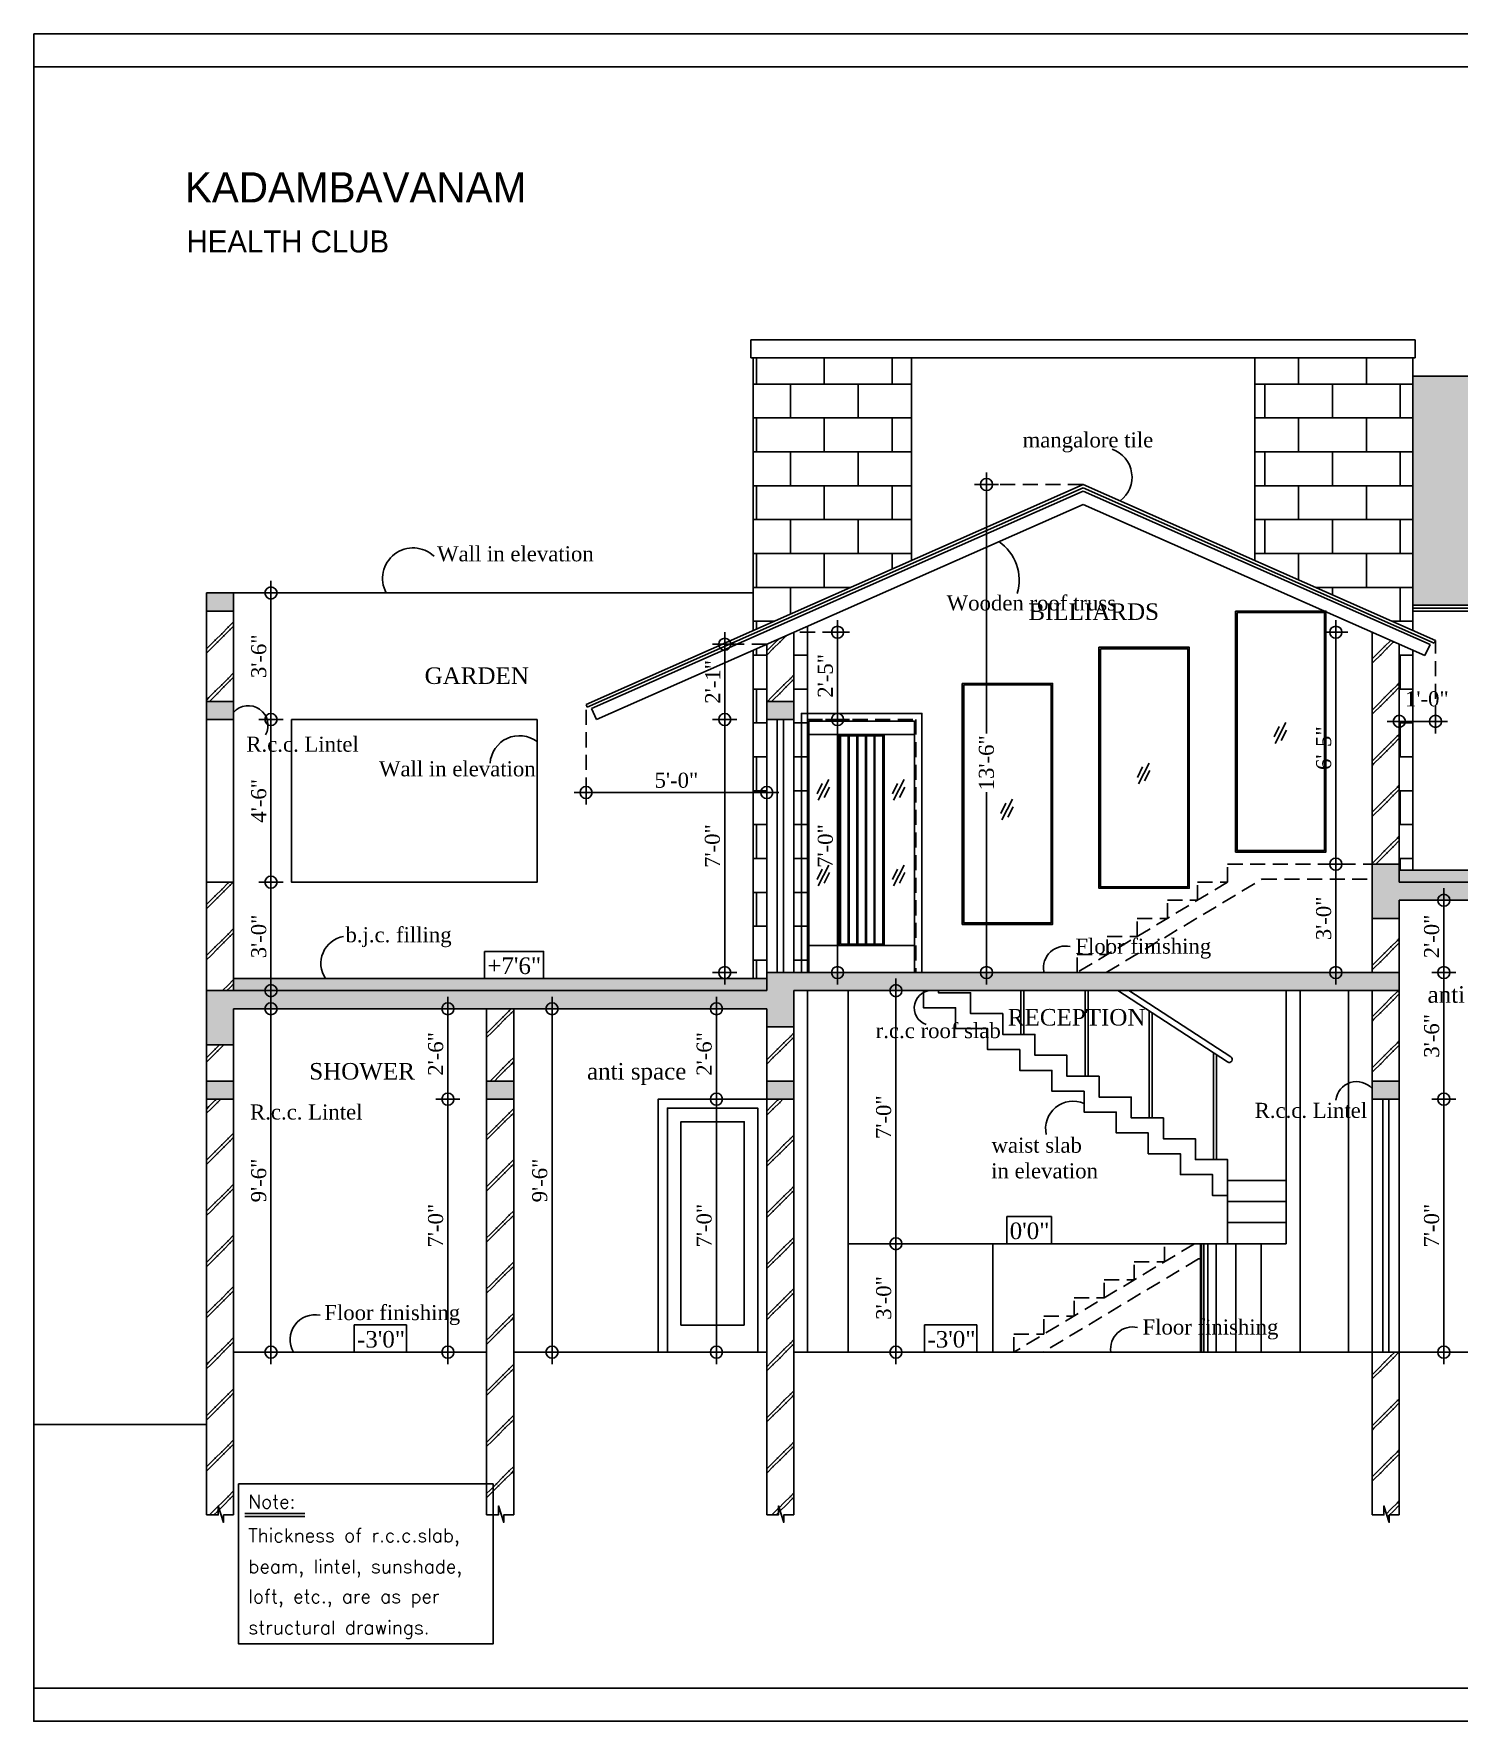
# Model space of a CAD drawing. Extents: x 7848 to 13228, y -2245 to 213.
# Drawn here: x 12309 to 12782, y -432 to 128 of the extents above; entities that cross this region are included whole.
import ezdxf
from ezdxf.enums import TextEntityAlignment as Align

# ---------------------------------------------------------------- set-up
doc = ezdxf.new("R2010")
doc.units = 0
doc.header["$LTSCALE"] = 20
doc.header["$MEASUREMENT"] = 0
doc.header["$PDMODE"] = 34
doc.header["$PDSIZE"] = 5
doc.linetypes.add('HIDDEN', pattern=[0.375, 0.25, -0.125])
doc.layers.get('0').update_dxf_attribs({"linetype": 'CONTINUOUS'})
doc.layers.get('Defpoints').update_dxf_attribs({"linetype": 'CONTINUOUS'})
for name, color, linetype in [('border', 230, 'CONTINUOUS'), ('BORTEXT', 2, 'CONTINUOUS'), ('DETTEXT', 7, 'CONTINUOUS'), ('DIMLINE', 254, 'CONTINUOUS'), ('DOOR', 1, 'CONTINUOUS'), ('Glass', 130, 'CONTINUOUS'), ('handrail', 1, 'CONTINUOUS'), ('HATCH', 252, 'CONTINUOUS'), ('SHUTTER', 7, 'CONTINUOUS'), ('Stone', 8, 'CONTINUOUS'), ('text', 2, 'CONTINUOUS'), ('TILE', 22, 'CONTINUOUS'), ('wall', 13, 'CONTINUOUS'), ('window', 4, 'CONTINUOUS'), ('WOOD', 7, 'CONTINUOUS')]:
    doc.layers.add(name, color=color, linetype=linetype)
doc.layers.add('correct', color=230, linetype='CONTINUOUS', plot=False)
doc.styles.add('A', font='romans.shx')
doc.styles.add('style3', font='times_1.ttf')
doc.styles.add('style4', font='boos1_0.ttf')
doc.styles.add('style5', font='times_1.ttf')
doc.dimstyles.new('arch61', dxfattribs={"dimscale": 0, "dimtxt": 5, "dimasz": 2, "dimexe": 0.18, "dimexo": 0.0625, "dimgap": 1.5, "dimtad": 1, "dimzin": 3, "dimdsep": 46, "dimlunit": 4, "dimtxsty": 'style3', "dimblk": 'BLK', "dimcen": 0, "dimse1": 1, "dimse2": 1, "dimclrd": 256, "dimclrt": 3, "dimazin": 0, "dimtfac": 1, "dimtix": 1, "dimtmove": 2, "dimatfit": 3, "dimldrblk": 'NONE', "dimfxl": 0.18, "dimtolj": 1, "dimtzin": 0, "dimlwd": -1, "dimarcsym": 0})
pattern_1 = [(45, (72.228, 1035.557), (-8.485281, 8.485281), [3, 0]), (45, (71.521, 1036.264), (-8.485281, 8.485281), [3, 0])]
pattern_2 = [(0, (72.228, 1035.557), (0, 11.25), []), (90, (72.228, 1035.557), (-22.5, 1e-15), [11.25, -11.25]), (90, (83.478, 1035.557), (-22.5, 1e-15), [-11.25, 11.25])]
pattern_3 = [(50, (72.2285, 1035.5566), (7.1726018, -0.6275213), [0.75, -8.25]), (355, (72.2285, 1035.5566), (-1.3875133, 7.5219213), [0.6, -6.6]), (100.4514, (72.826, 1035.504), (5.785094, 6.8943954), [0.637402, -7.011421]), (46.1842, (72.2285, 1037.557), (10.6724105, -1.65519), [1.125, -12.375]), (96.6356, (73.118, 1037.419), (9.346627, 9.741179), [0.956103, -10.51713]), (351.1842, (72.228, 1037.557), (9.346619, 9.741186), [0.9, -9.9]), (21, (73.2285, 1037.0566), (5.9690705, -4.026189), [0.75, -8.25]), (326, (73.2285, 1037.0566), (2.4331533, 7.2515005), [0.6, -6.6]), (71.4514, (73.726, 1036.721), (8.4022263, 3.225305), [0.637402, -7.011421]), (37.5, (72.2285, 1035.5566), (0.12159855, 3.32893854), [0, -6.52, 0, -6.7, 0, -6.625]), (7.5, (72.2285, 1035.5566), (2.6306954, 3.9441171), [0, -3.82, 0, -6.37, 0, -2.525]), (327.5, (69.9985, 1035.5566), (5.33822436, -0.2255487), [0, -2.5, 0, -7.8, 0, -10.35]), (317.5, (68.9985, 1035.5566), (5.8318617, 1.0010498), [0, -3.25, 0, -5.18, 0, -7.35])]

# ---------------------------------------------------------------- blocks, each defined once
blk = doc.blocks.new('BLK')
for q in [(-2, 0), (0, 2), (0, -2), (2, 0)]:
    blk.add_line((0, 0), q)
blk.add_circle((0, 0), 1)
blk = doc.blocks.new('*D450')
at = {"layer": 'Defpoints', "color": 0}
for p in [(12374.91, -153.54), (12387.31, -153.54), (12374.91, -189.54)]:
    blk.add_point(p, dxfattribs=at)
at = {"layer": 'DIMLINE'}
blk.add_line((12387.31, -187.54), (12387.31, -155.54), dxfattribs=at)
at = {"layer": 'DIMLINE', "xscale": 2, "yscale": 2, "zscale": 2}
for p, rotation in [((12387.31, -153.54), 90), ((12387.31, -189.54), 270)]:
    blk.add_blockref('BLK', p, dxfattribs=dict(at, rotation=rotation))
at = {"layer": 'DIMLINE', "color": 3, "insert": (12383.27, -171.54), "char_height": 5, "attachment_point": 5, "rotation": 90, "style": 'style3'}
blk.add_mtext('\\A1;3\'-0"', dxfattribs=at)
blk = doc.blocks.new('_None')
blk = doc.blocks.new('*D451')
at = {"layer": 'Defpoints', "color": 0}
for p in [(12374.91, -99.54), (12387.31, -99.54), (12374.91, -153.54)]:
    blk.add_point(p, dxfattribs=at)
at = {"layer": 'DIMLINE'}
blk.add_line((12387.31, -151.54), (12387.31, -101.54), dxfattribs=at)
at = {"layer": 'DIMLINE', "xscale": 2, "yscale": 2, "zscale": 2}
for p, rotation in [((12387.31, -99.54), 90), ((12387.31, -153.54), 270)]:
    blk.add_blockref('BLK', p, dxfattribs=dict(at, rotation=rotation))
at = {"layer": 'DIMLINE', "color": 3, "insert": (12383.27, -126.54), "char_height": 5, "attachment_point": 5, "rotation": 90, "style": 'style3'}
blk.add_mtext('\\A1;4\'-6"', dxfattribs=at)
blk = doc.blocks.new('*D452')
at = {"layer": 'Defpoints', "color": 0}
for p in [(12374.91, -57.54), (12387.31, -57.54), (12374.91, -99.54)]:
    blk.add_point(p, dxfattribs=at)
at = {"layer": 'DIMLINE'}
blk.add_line((12387.31, -97.54), (12387.31, -59.54), dxfattribs=at)
at = {"layer": 'DIMLINE', "xscale": 2, "yscale": 2, "zscale": 2}
for p, rotation in [((12387.31, -57.54), 90), ((12387.31, -99.54), 270)]:
    blk.add_blockref('BLK', p, dxfattribs=dict(at, rotation=rotation))
at = {"layer": 'DIMLINE', "color": 3, "insert": (12383.27, -78.54), "char_height": 5, "attachment_point": 5, "rotation": 90, "style": 'style3'}
blk.add_mtext('\\A1;3\'-6"', dxfattribs=at)
blk = doc.blocks.new('*D472')
at = {"layer": 'Defpoints', "color": 0}
for p in [(12458.91, -225.54), (12446.04, -309.54), (12458.91, -309.54)]:
    blk.add_point(p, dxfattribs=at)
at = {"layer": 'DIMLINE'}
blk.add_line((12446.04, -227.54), (12446.04, -307.54), dxfattribs=at)
at = {"layer": 'DIMLINE', "xscale": 2, "yscale": 2, "zscale": 2}
for p, rotation in [((12446.04, -225.54), 90), ((12446.04, -309.54), 270)]:
    blk.add_blockref('BLK', p, dxfattribs=dict(at, rotation=rotation))
at = {"layer": 'DIMLINE', "color": 3, "insert": (12441.99, -267.54), "char_height": 5, "attachment_point": 5, "rotation": 90, "style": 'style3'}
blk.add_mtext('\\A1;7\'-0"', dxfattribs=at)
blk = doc.blocks.new('*D473')
at = {"layer": 'Defpoints', "color": 0}
for p in [(12446.04, -195.54), (12458.91, -195.54), (12458.91, -225.54)]:
    blk.add_point(p, dxfattribs=at)
at = {"layer": 'DIMLINE'}
blk.add_line((12446.04, -223.54), (12446.04, -197.54), dxfattribs=at)
at = {"layer": 'DIMLINE', "xscale": 2, "yscale": 2, "zscale": 2}
for p, rotation in [((12446.04, -195.54), 90), ((12446.04, -225.54), 270)]:
    blk.add_blockref('BLK', p, dxfattribs=dict(at, rotation=rotation))
at = {"layer": 'DIMLINE', "color": 3, "insert": (12442, -210.54), "char_height": 5, "attachment_point": 5, "rotation": 90, "style": 'style3'}
blk.add_mtext('\\A1;2\'-6"', dxfattribs=at)
blk = doc.blocks.new('*D474')
at = {"layer": 'Defpoints', "color": 0}
for p in [(12479.05, -195.54), (12480.61, -195.54), (12479.05, -309.54)]:
    blk.add_point(p, dxfattribs=at)
at = {"layer": 'DIMLINE'}
blk.add_line((12480.61, -307.54), (12480.61, -197.54), dxfattribs=at)
at = {"layer": 'DIMLINE', "xscale": 2, "yscale": 2, "zscale": 2}
for p, rotation in [((12480.61, -195.54), 90), ((12480.61, -309.54), 270)]:
    blk.add_blockref('BLK', p, dxfattribs=dict(at, rotation=rotation))
at = {"layer": 'DIMLINE', "color": 3, "insert": (12476.56, -252.54), "char_height": 5, "attachment_point": 5, "rotation": 90, "style": 'style3'}
blk.add_mtext('\\A1;9\'-6"', dxfattribs=at)
blk = doc.blocks.new('*D475')
at = {"layer": 'Defpoints', "color": 0}
for p in [(12515.91, -225.54), (12515.91, -309.54), (12535.19, -309.54)]:
    blk.add_point(p, dxfattribs=at)
at = {"layer": 'DIMLINE'}
blk.add_line((12535.19, -227.54), (12535.19, -307.54), dxfattribs=at)
at = {"layer": 'DIMLINE', "xscale": 2, "yscale": 2, "zscale": 2}
for p, rotation in [((12535.19, -225.54), 90), ((12535.19, -309.54), 270)]:
    blk.add_blockref('BLK', p, dxfattribs=dict(at, rotation=rotation))
at = {"layer": 'DIMLINE', "color": 3, "insert": (12531.14, -267.54), "char_height": 5, "attachment_point": 5, "rotation": 90, "style": 'style3'}
blk.add_mtext('\\A1;7\'-0"', dxfattribs=at)
blk = doc.blocks.new('*D476')
at = {"layer": 'Defpoints', "color": 0}
for p in [(12535.19, -195.54), (12548.91, -195.54), (12548.91, -225.54)]:
    blk.add_point(p, dxfattribs=at)
at = {"layer": 'DIMLINE'}
blk.add_line((12535.19, -223.54), (12535.19, -197.54), dxfattribs=at)
at = {"layer": 'DIMLINE', "xscale": 2, "yscale": 2, "zscale": 2}
for p, rotation in [((12535.19, -195.54), 90), ((12535.19, -225.54), 270)]:
    blk.add_blockref('BLK', p, dxfattribs=dict(at, rotation=rotation))
at = {"layer": 'DIMLINE', "color": 3, "insert": (12531.15, -210.54), "char_height": 5, "attachment_point": 5, "rotation": 90, "style": 'style3'}
blk.add_mtext('\\A1;2\'-6"', dxfattribs=at)
blk = doc.blocks.new('*D477')
at = {"layer": 'Defpoints', "color": 0}
for p in [(12374.91, -195.54), (12387.31, -195.54), (12374.91, -309.54)]:
    blk.add_point(p, dxfattribs=at)
at = {"layer": 'DIMLINE'}
blk.add_line((12387.31, -307.54), (12387.31, -197.54), dxfattribs=at)
at = {"layer": 'DIMLINE', "xscale": 2, "yscale": 2, "zscale": 2}
for p, rotation in [((12387.31, -195.54), 90), ((12387.31, -309.54), 270)]:
    blk.add_blockref('BLK', p, dxfattribs=dict(at, rotation=rotation))
at = {"layer": 'DIMLINE', "color": 3, "insert": (12383.26, -252.54), "char_height": 5, "attachment_point": 5, "rotation": 90, "style": 'style3'}
blk.add_mtext('\\A1;9\'-6"', dxfattribs=at)
blk = doc.blocks.new('*D478')
at = {"layer": 'Defpoints', "color": 0}
for p in [(12551.91, -99.54), (12537.94, -183.54), (12551.91, -183.54)]:
    blk.add_point(p, dxfattribs=at)
at = {"layer": 'DIMLINE'}
blk.add_line((12537.94, -101.54), (12537.94, -181.54), dxfattribs=at)
at = {"layer": 'DIMLINE', "xscale": 2, "yscale": 2, "zscale": 2}
for p, rotation in [((12537.94, -99.54), 90), ((12537.94, -183.54), 270)]:
    blk.add_blockref('BLK', p, dxfattribs=dict(at, rotation=rotation))
at = {"layer": 'DIMLINE', "color": 3, "insert": (12533.89, -141.54), "char_height": 5, "attachment_point": 5, "rotation": 90, "style": 'style3'}
blk.add_mtext('\\A1;7\'-0"', dxfattribs=at)
blk = doc.blocks.new('*D479')
at = {"layer": 'Defpoints', "color": 0}
for p in [(12761.91, -74.55), (12773.91, -73.29), (12761.91, -100.15)]:
    blk.add_point(p, dxfattribs=at)
at = {"layer": 'DIMLINE'}
blk.add_line((12771.91, -100.15), (12763.91, -100.15), dxfattribs=at)
at = {"layer": 'DIMLINE', "xscale": 2, "yscale": 2, "zscale": 2, "rotation": 180}
blk.add_blockref('BLK', (12761.91, -100.15), dxfattribs=at)
at = {"layer": 'DIMLINE', "xscale": 2, "yscale": 2, "zscale": 2}
blk.add_blockref('BLK', (12773.91, -100.15), dxfattribs=at)
at = {"layer": 'DIMLINE', "color": 3, "insert": (12771.06, -92.71), "char_height": 5, "attachment_point": 5, "style": 'style3'}
blk.add_mtext('\\A1;1\'-0"', dxfattribs=at)
blk = doc.blocks.new('*D480')
at = {"layer": 'Defpoints', "color": 0}
for p in [(12491.91, -94.52), (12551.91, -98.15), (12551.91, -123.78)]:
    blk.add_point(p, dxfattribs=at)
at = {"layer": 'DIMLINE'}
blk.add_line((12493.91, -123.78), (12549.91, -123.78), dxfattribs=at)
at = {"layer": 'DIMLINE', "xscale": 2, "yscale": 2, "zscale": 2, "rotation": 180}
blk.add_blockref('BLK', (12491.91, -123.78), dxfattribs=at)
at = {"layer": 'DIMLINE', "xscale": 2, "yscale": 2, "zscale": 2}
blk.add_blockref('BLK', (12551.91, -123.78), dxfattribs=at)
at = {"layer": 'DIMLINE', "color": 3, "insert": (12521.91, -119.73), "char_height": 5, "attachment_point": 5, "style": 'style3'}
blk.add_mtext('\\A1;5\'-0"', dxfattribs=at)
blk = doc.blocks.new('*D481')
at = {"layer": 'Defpoints', "color": 0}
for p in [(12560.91, -99.54), (12560.91, -183.54), (12575.42, -183.54)]:
    blk.add_point(p, dxfattribs=at)
at = {"layer": 'DIMLINE'}
blk.add_line((12575.42, -101.54), (12575.42, -181.54), dxfattribs=at)
at = {"layer": 'DIMLINE', "xscale": 2, "yscale": 2, "zscale": 2}
for p, rotation in [((12575.42, -99.54), 90), ((12575.42, -183.54), 270)]:
    blk.add_blockref('BLK', p, dxfattribs=dict(at, rotation=rotation))
at = {"layer": 'DIMLINE', "color": 3, "insert": (12571.37, -141.54), "char_height": 5, "attachment_point": 5, "rotation": 90, "style": 'style3'}
blk.add_mtext('\\A1;7\'-0"', dxfattribs=at)
blk = doc.blocks.new('*D482')
at = {"layer": 'Defpoints', "color": 0}
for p in [(12560.91, -70.57), (12560.91, -99.54), (12575.42, -99.54)]:
    blk.add_point(p, dxfattribs=at)
at = {"layer": 'DIMLINE'}
blk.add_line((12575.42, -72.57), (12575.42, -97.54), dxfattribs=at)
at = {"layer": 'DIMLINE', "xscale": 2, "yscale": 2, "zscale": 2}
for p, rotation in [((12575.42, -70.57), 90), ((12575.42, -99.54), 270)]:
    blk.add_blockref('BLK', p, dxfattribs=dict(at, rotation=rotation))
at = {"layer": 'DIMLINE', "color": 3, "insert": (12571.38, -85.05), "char_height": 5, "attachment_point": 5, "rotation": 90, "style": 'style3'}
blk.add_mtext('\\A1;2\'-5"', dxfattribs=at)
blk = doc.blocks.new('*D483')
at = {"layer": 'Defpoints', "color": 0}
for p in [(12656.91, -21.54), (12624.85, -183.54), (12650.26, -183.54)]:
    blk.add_point(p, dxfattribs=at)
at = {"layer": 'DIMLINE'}
for p, q in [((12624.85, -23.54), (12624.85, -104.15)), ((12624.85, -181.54), (12624.85, -123.67))]:
    blk.add_line(p, q, dxfattribs=at)
at = {"layer": 'DIMLINE', "xscale": 2, "yscale": 2, "zscale": 2}
for p, rotation in [((12624.85, -21.54), 90), ((12624.85, -183.54), 270)]:
    blk.add_blockref('BLK', p, dxfattribs=dict(at, rotation=rotation))
at = {"layer": 'DIMLINE', "color": 3, "insert": (12624.85, -113.91), "char_height": 5, "attachment_point": 5, "rotation": 90, "style": 'style3'}
blk.add_mtext('\\A1;13\'-6"', dxfattribs=at)
blk = doc.blocks.new('*D484')
at = {"layer": 'Defpoints', "color": 0}
for p in [(12551.91, -74.55), (12537.94, -99.54), (12551.91, -99.54)]:
    blk.add_point(p, dxfattribs=at)
at = {"layer": 'DIMLINE'}
blk.add_line((12537.94, -76.55), (12537.94, -97.54), dxfattribs=at)
at = {"layer": 'DIMLINE', "xscale": 2, "yscale": 2, "zscale": 2}
for p, rotation in [((12537.94, -74.55), 90), ((12537.94, -99.54), 270)]:
    blk.add_blockref('BLK', p, dxfattribs=dict(at, rotation=rotation))
at = {"layer": 'DIMLINE', "color": 3, "insert": (12533.94, -87.04), "char_height": 5, "attachment_point": 5, "rotation": 90, "style": 'style3'}
blk.add_mtext('\\A1;2\'-1"', dxfattribs=at)
blk = doc.blocks.new('*D498')
at = {"layer": 'Defpoints', "color": 0}
for p in [(12599.35, -273.54), (12594.79, -309.54), (12599.35, -309.54)]:
    blk.add_point(p, dxfattribs=at)
at = {"layer": 'DIMLINE'}
blk.add_line((12594.79, -275.54), (12594.79, -307.54), dxfattribs=at)
at = {"layer": 'DIMLINE', "xscale": 2, "yscale": 2, "zscale": 2}
for p, rotation in [((12594.79, -273.54), 90), ((12594.79, -309.54), 270)]:
    blk.add_blockref('BLK', p, dxfattribs=dict(at, rotation=rotation))
at = {"layer": 'DIMLINE', "color": 3, "insert": (12590.75, -291.54), "char_height": 5, "attachment_point": 5, "rotation": 90, "style": 'style3'}
blk.add_mtext('\\A1;3\'-0"', dxfattribs=at)
blk = doc.blocks.new('*D499')
at = {"layer": 'Defpoints', "color": 0}
for p in [(12594.79, -189.54), (12600.39, -189.54), (12605.65, -273.54)]:
    blk.add_point(p, dxfattribs=at)
at = {"layer": 'DIMLINE'}
blk.add_line((12594.79, -271.54), (12594.79, -191.54), dxfattribs=at)
at = {"layer": 'DIMLINE', "xscale": 2, "yscale": 2, "zscale": 2}
for p, rotation in [((12594.79, -189.54), 90), ((12594.79, -273.54), 270)]:
    blk.add_blockref('BLK', p, dxfattribs=dict(at, rotation=rotation))
at = {"layer": 'DIMLINE', "color": 3, "insert": (12590.74, -231.54), "char_height": 5, "attachment_point": 5, "rotation": 90, "style": 'style3'}
blk.add_mtext('\\A1;7\'-0"', dxfattribs=at)
blk = doc.blocks.new('*D500')
at = {"layer": 'Defpoints', "color": 0}
for p in [(12761.91, -225.54), (12761.91, -309.54), (12776.7, -309.54)]:
    blk.add_point(p, dxfattribs=at)
at = {"layer": 'DIMLINE'}
blk.add_line((12776.7, -227.54), (12776.7, -307.54), dxfattribs=at)
at = {"layer": 'DIMLINE', "xscale": 2, "yscale": 2, "zscale": 2}
for p, rotation in [((12776.7, -225.54), 90), ((12776.7, -309.54), 270)]:
    blk.add_blockref('BLK', p, dxfattribs=dict(at, rotation=rotation))
at = {"layer": 'DIMLINE', "color": 3, "insert": (12772.65, -267.54), "char_height": 5, "attachment_point": 5, "rotation": 90, "style": 'style3'}
blk.add_mtext('\\A1;7\'-0"', dxfattribs=at)
blk = doc.blocks.new('*D501')
at = {"layer": 'Defpoints', "color": 0}
for p in [(12762, -183.54), (12776.7, -183.54), (12762, -225.54)]:
    blk.add_point(p, dxfattribs=at)
at = {"layer": 'DIMLINE'}
blk.add_line((12776.7, -223.54), (12776.7, -185.54), dxfattribs=at)
at = {"layer": 'DIMLINE', "xscale": 2, "yscale": 2, "zscale": 2}
for p, rotation in [((12776.7, -183.54), 90), ((12776.7, -225.54), 270)]:
    blk.add_blockref('BLK', p, dxfattribs=dict(at, rotation=rotation))
at = {"layer": 'DIMLINE', "color": 3, "insert": (12772.66, -204.54), "char_height": 5, "attachment_point": 5, "rotation": 90, "style": 'style3'}
blk.add_mtext('\\A1;3\'-6"', dxfattribs=at)
blk = doc.blocks.new('*D502')
at = {"layer": 'Defpoints', "color": 0}
for p in [(12762, -159.54), (12776.7, -159.54), (12762, -183.54)]:
    blk.add_point(p, dxfattribs=at)
at = {"layer": 'DIMLINE'}
blk.add_line((12776.7, -181.54), (12776.7, -161.54), dxfattribs=at)
at = {"layer": 'DIMLINE', "xscale": 2, "yscale": 2, "zscale": 2}
for p, rotation in [((12776.7, -159.54), 90), ((12776.7, -183.54), 270)]:
    blk.add_blockref('BLK', p, dxfattribs=dict(at, rotation=rotation))
at = {"layer": 'DIMLINE', "color": 3, "insert": (12772.66, -171.54), "char_height": 5, "attachment_point": 5, "rotation": 90, "style": 'style3'}
blk.add_mtext('\\A1;2\'-0"', dxfattribs=at)
blk = doc.blocks.new('*D506')
at = {"layer": 'Defpoints', "color": 0}
for p in [(12763.26, -147.54), (12740.85, -183.54), (12763.26, -183.54)]:
    blk.add_point(p, dxfattribs=at)
at = {"layer": 'DIMLINE'}
blk.add_line((12740.85, -149.54), (12740.85, -181.54), dxfattribs=at)
at = {"layer": 'DIMLINE', "xscale": 2, "yscale": 2, "zscale": 2}
for p, rotation in [((12740.85, -147.54), 90), ((12740.85, -183.54), 270)]:
    blk.add_blockref('BLK', p, dxfattribs=dict(at, rotation=rotation))
at = {"layer": 'DIMLINE', "color": 3, "insert": (12736.81, -165.54), "char_height": 5, "attachment_point": 5, "rotation": 90, "style": 'style3'}
blk.add_mtext('\\A1;3\'-0"', dxfattribs=at)
blk = doc.blocks.new('*D507')
at = {"layer": 'Defpoints', "color": 0}
for p in [(12740.85, -70.57), (12752.91, -70.57), (12752.51, -147.54)]:
    blk.add_point(p, dxfattribs=at)
at = {"layer": 'DIMLINE'}
blk.add_line((12740.85, -145.54), (12740.85, -72.57), dxfattribs=at)
at = {"layer": 'DIMLINE', "xscale": 2, "yscale": 2, "zscale": 2}
for p, rotation in [((12740.85, -70.57), 90), ((12740.85, -147.54), 270)]:
    blk.add_blockref('BLK', p, dxfattribs=dict(at, rotation=rotation))
at = {"layer": 'DIMLINE', "color": 3, "insert": (12736.81, -109.05), "char_height": 5, "attachment_point": 5, "rotation": 90, "style": 'style3'}
blk.add_mtext('\\A1;6\'-5"', dxfattribs=at)

msp = doc.modelspace()

# ---------------------------------------------------------------- hatches: boundary and pattern name
at = {"layer": 'HATCH'}
for points in [[(12374.907, -63.538), (12374.907, -57.538), (12365.907, -57.538), (12365.907, -63.538)], [(12365.907, -93.538), (12365.907, -99.538), (12374.907, -99.538), (12374.907, -93.538)], [(12560.907, -99.538), (12560.907, -93.538), (12551.907, -93.538), (12551.907, -99.538)], [(12974.907, -159.538), (12974.907, -165.538), (12983.907, -165.538), (12983.907, -147.538), (12974.907, -147.538), (12974.907, -153.538), (12761.907, -153.538), (12761.907, -147.538), (12752.907, -147.538), (12752.907, -165.538), (12761.907, -165.538), (12761.907, -159.538)], [(12761.907, -189.538), (12761.907, -183.538), (12551.907, -183.538), (12551.907, -189.538), (12365.907, -189.538), (12365.907, -207.538), (12374.907, -207.538), (12374.907, -195.538), (12551.907, -195.538), (12551.907, -201.538), (12560.907, -201.538), (12560.907, -189.538)], [(12374.907, -225.538), (12374.907, -219.538), (12365.907, -219.538), (12365.907, -225.538)], [(12458.907, -219.538), (12458.907, -225.538), (12467.907, -225.538), (12467.907, -219.538)], [(12551.907, -219.538), (12551.907, -225.538), (12560.907, -225.538), (12560.907, -219.538)], [(12761.907, -225.538), (12761.907, -219.538), (12752.907, -219.538), (12752.907, -225.538)]]:
    msp.add_hatch(color=8, dxfattribs=at).paths.add_polyline_path(points)
h = msp.add_hatch(dxfattribs=at)
h.set_pattern_fill('BRICK HATCH', color=8, angle=45, style=0)
h.set_pattern_definition(pattern_1)
h.paths.add_polyline_path([(12374.907, -63.538), (12365.907, -63.538), (12365.907, -93.538), (12374.907, -93.538)])
h = msp.add_hatch(dxfattribs=at)
h.set_pattern_fill('BRICK HATCH', color=8, angle=45, style=0)
h.set_pattern_definition(pattern_1)
h.paths.add_polyline_path([(12560.907, -70.572), (12551.907, -74.55), (12551.907, -93.538), (12560.907, -93.538)])
h = msp.add_hatch(dxfattribs=at)
h.set_pattern_fill('BRICK HATCH', color=8, angle=45, style=0)
h.set_pattern_definition(pattern_1)
h.paths.add_polyline_path([(12761.907, -74.55), (12752.907, -70.572), (12752.907, -147.538), (12761.907, -147.538)])
h = msp.add_hatch(dxfattribs=at)
h.set_pattern_fill('AR-CONC', color=8, style=0)
h.set_pattern_definition(pattern_3)
h.paths.add_polyline_path([(12974.907, -153.538), (12974.907, -149.538), (12761.907, -149.538), (12761.907, -153.538)])
h = msp.add_hatch(dxfattribs=at)
h.set_pattern_fill('BRICK HATCH', color=8, angle=45, style=0)
h.set_pattern_definition(pattern_1)
h.paths.add_polyline_path([(12365.907, -189.538), (12374.907, -189.538), (12374.907, -153.538), (12365.907, -153.538)])
h = msp.add_hatch(dxfattribs=at)
h.set_pattern_fill('BRICK HATCH', color=8, angle=45, style=0)
h.set_pattern_definition(pattern_1)
h.paths.add_polyline_path([(12761.907, -165.538), (12752.907, -165.538), (12752.907, -183.538), (12761.907, -183.538)])
h = msp.add_hatch(dxfattribs=at)
h.set_pattern_fill('AR-CONC', color=8, style=0)
h.set_pattern_definition(pattern_3)
h.paths.add_polyline_path([(12374.907, -185.538), (12374.907, -189.538), (12551.907, -189.538), (12551.907, -185.538)])
h = msp.add_hatch(dxfattribs=at)
h.set_pattern_fill('BRICK HATCH', color=8, angle=45, style=0)
h.set_pattern_definition(pattern_1)
h.paths.add_polyline_path([(12752.907, -219.538), (12761.907, -219.538), (12761.907, -189.538), (12752.907, -189.538)])
h = msp.add_hatch(dxfattribs=at)
h.set_pattern_fill('BRICK HATCH', color=8, angle=45, style=0)
h.set_pattern_definition(pattern_1)
h.paths.add_polyline_path([(12467.907, -195.538), (12458.907, -195.538), (12458.907, -219.538), (12467.907, -219.538)])
h = msp.add_hatch(dxfattribs=at)
h.set_pattern_fill('BRICK HATCH', color=8, angle=45, style=0)
h.set_pattern_definition(pattern_1)
h.paths.add_polyline_path([(12551.907, -219.538), (12560.907, -219.538), (12560.907, -201.538), (12551.907, -201.538)])
h = msp.add_hatch(dxfattribs=at)
h.set_pattern_fill('BRICK HATCH', color=8, angle=45, style=0)
h.set_pattern_definition(pattern_1)
h.paths.add_polyline_path([(12374.907, -207.538), (12365.907, -207.538), (12365.907, -219.538), (12374.907, -219.538)])
h = msp.add_hatch(dxfattribs=at)
h.set_pattern_fill('BRICK HATCH', color=8, angle=45, style=0)
h.set_pattern_definition(pattern_1)
h.paths.add_polyline_path([(12365.907, -363.561), (12369.797, -363.561), (12369.797, -360.574), (12371.56, -366.045), (12371.56, -363.542), (12374.907, -363.542), (12374.907, -225.538), (12365.907, -225.538)])
h = msp.add_hatch(dxfattribs=at)
h.set_pattern_fill('BRICK HATCH', color=8, angle=45, style=0)
h.set_pattern_definition(pattern_1)
h.paths.add_polyline_path([(12467.907, -225.538), (12458.907, -225.538), (12458.907, -363.561), (12462.797, -363.561), (12462.797, -360.574), (12464.56, -366.045), (12464.56, -363.542), (12467.907, -363.542)])
h = msp.add_hatch(dxfattribs=at)
h.set_pattern_fill('BRICK HATCH', color=8, angle=45, style=0)
h.set_pattern_definition(pattern_1)
h.paths.add_polyline_path([(12551.907, -363.561), (12555.797, -363.561), (12555.797, -360.574), (12557.56, -366.045), (12557.56, -363.542), (12560.907, -363.542), (12560.907, -225.538), (12551.907, -225.538)])
h = msp.add_hatch(dxfattribs=at)
h.set_pattern_fill('BRICK HATCH', color=8, angle=45, style=0)
h.set_pattern_definition(pattern_1)
h.paths.add_polyline_path([(12761.907, -309.538), (12752.907, -309.538), (12752.907, -363.561), (12756.797, -363.561), (12756.797, -360.574), (12758.56, -366.045), (12758.56, -363.542), (12761.907, -363.542)])
at = {"layer": 'Stone', "lineweight": -2}
h = msp.add_hatch(dxfattribs=at)
h.set_pattern_fill('BRICK', color=8, scale=45, style=0)
h.set_pattern_definition(pattern_2)
h.paths.add_polyline_path([(12599.907, 20.462), (12547.407, 20.462), (12547.407, -69.972), (12599.907, -46.751)])
h = msp.add_hatch(dxfattribs=at)
h.set_pattern_fill('BRICK', color=8, scale=45, style=0)
h.set_pattern_definition(pattern_2)
h.paths.add_polyline_path([(12713.927, -46.759), (12766.427, -69.981), (12766.427, 20.462), (12713.927, 20.462)])
h = msp.add_hatch(dxfattribs=at)
h.set_pattern_fill('BRICK', color=8, scale=45, style=0)
h.set_pattern_definition(pattern_2)
h.paths.add_polyline_path([(12560.907, -99.538), (12560.907, -183.538), (12565.407, -183.538), (12565.407, -68.582), (12560.907, -70.572)])
h = msp.add_hatch(dxfattribs=at)
h.set_pattern_fill('BRICK', color=8, scale=45, style=0)
h.set_pattern_definition(pattern_2)
h.paths.add_polyline_path([(12547.407, -185.538), (12551.907, -185.538), (12551.907, -74.55), (12547.407, -76.54)])
h = msp.add_hatch(dxfattribs=at)
h.set_pattern_fill('BRICK', color=8, scale=45, style=0)
h.set_pattern_definition(pattern_2)
h.paths.add_polyline_path([(12761.907, -149.538), (12766.427, -149.538), (12766.427, -76.549), (12761.907, -74.55)])
at = {"layer": 'TILE'}
h = msp.add_hatch(dxfattribs=at)
h.set_pattern_fill('SPANTILE', color=256, scale=7, style=0)
h.set_pattern_definition([(274.9697, (78.66846, 1042.5566), (-6.999939149, 84.0000073606), [6.464304, -155.143247]), (180, (79.2285, 1036.1166), (-7, -7), [0.56, -6.44]), (0, (72.2285, 1035.5566), (7, 7), [1.96, -5.04]), (90, (74.1885, 1035.5566), (-7, 7), [0.7, -6.3]), (270, (78.6685, 1036.2566), (7, -7), [0.7, -6.3]), (0, (78.6685, 1035.5566), (7, 7), [0.56, -6.44]), (0, (72.2285, 1036.1166), (7, 7), [1.4, -5.6]), (85.0303, (73.62846, 1036.1166), (6.999939149, 84.0000073606), [6.464304, -155.143247]), (52.6961, (73.62846, 1036.4666), (-90.999901229, -119.000075192), [1.848056, -182.95725]), (18.4349, (74.7485, 1037.9366), (14.00000304, 6.99998882), [1.770874, -20.365065]), (341.5651, (76.4285, 1038.4966), (-14.00000304, 6.99998882), [1.770874, -20.365065]), (307.3039, (78.10846, 1037.9366), (90.999901229, -119.000075192), [1.848056, -182.95725]), (20.2249, (75.09846, 1037.4466), (-76.99998085, -28.000058349), [1.417395, -140.321804]), (339.7751, (76.42846, 1037.9366), (76.99998085, -28.000058349), [1.417395, -140.321804]), (307.4054, (77.75846, 1037.4466), (70.000069668, -90.999947255), [1.498063, -148.308475]), (52.5946, (74.18846, 1036.2566), (-70.000069668, -90.999947255), [1.498063, -148.308475])])
h.paths.add_polyline_path([(13150.407, -61.538), (13150.407, -14.049), (13141.407, -14.049), (13141.407, 14.462), (12766.427, 14.462), (12766.427, -61.538), (12974.907, -61.538), (12974.907, -21.538), (12983.907, -21.538), (12983.907, -61.538)])

# ---------------------------------------------------------------- linework, layer by layer
for p, q in [((12374.907, -57.538), (12547.407, -57.538)), ((12365.907, -99.538), (12365.907, -153.538)), ((12374.907, -99.538), (12374.907, -153.538)), ((12974.907, -149.538), (12761.907, -149.538)), ((12551.907, -185.538), (12374.907, -185.538)), ((12565.407, -189.538), (12565.407, -309.538)), ((12578.907, -189.538), (12578.907, -309.538)), ((12724.4, -273.538), (12724.4, -189.538)), ((12724.4, -252.538), (12704.907, -252.538)), ((12704.907, -252.538), (12704.907, -273.538)), ((12724.4, -259.538), (12704.907, -259.538)), ((12724.4, -266.538), (12704.907, -266.538)), ((12626.907, -273.538), (12578.907, -273.538)), ((12626.907, -309.538), (12626.907, -273.538)), ((12724.4, -273.538), (12626.907, -273.538)), ((12695.907, -309.538), (12695.907, -273.538))]:
    msp.add_line(p, q)
at = {"color": 13}
for p, q in [((12565.907, -104.538), (12575.907, -104.538)), ((12590.907, -104.538), (12600.907, -104.538)), ((12575.907, -174.538), (12565.907, -174.538)), ((12600.907, -174.538), (12590.907, -174.538))]:
    msp.add_line(p, q, dxfattribs=at)
at = {"linetype": 'HIDDEN'}
for p, q in [((12704.907, -153.538), (12654.907, -183.538)), ((12693.907, -273.538), (12633.907, -309.538)), ((12695.291, -278.538), (12643.625, -309.538)), ((12695.291, -278.538), (12695.907, -278.538))]:
    msp.add_line(p, q, dxfattribs=at)
at = {"color": 8}
for p, q in [((12729.025, -309.538), (12729.025, -189.538)), ((12745.074, -309.538), (12745.074, -189.538)), ((12696.234, -309.538), (12696.234, -273.538)), ((12697.054, -309.538), (12697.054, -273.538)), ((12698.3, -309.538), (12698.3, -273.538)), ((12701.083, -309.538), (12701.083, -273.538)), ((12707.679, -309.538), (12707.679, -273.538)), ((12716.059, -309.538), (12716.059, -273.538))]:
    msp.add_line(p, q, dxfattribs=at)
for points in [[(12707.532, -63.538), (12707.532, -143.538), (12737.532, -143.538), (12737.532, -63.538)], [(12708.032, -64.038), (12708.032, -143.038), (12737.032, -143.038), (12737.032, -64.038)], [(12662.157, -75.538), (12662.157, -155.538), (12692.157, -155.538), (12692.157, -75.538)], [(12662.657, -76.038), (12662.657, -155.038), (12691.657, -155.038), (12691.657, -76.038)], [(12616.782, -87.538), (12616.782, -167.538), (12646.782, -167.538), (12646.782, -87.538)], [(12617.282, -88.038), (12617.282, -167.038), (12646.282, -167.038), (12646.282, -88.038)], [(12394.157, -99.538), (12475.657, -99.538), (12475.657, -153.538), (12394.157, -153.538)]]:
    msp.add_lwpolyline(points, close=True)
at = {"color": 13}
for points in [[(12563.407, -183.538), (12563.407, -97.538), (12603.407, -97.538), (12603.407, -183.538)], [(12565.907, -183.538), (12565.907, -100.038), (12600.907, -100.038), (12600.907, -183.538)]]:
    msp.add_lwpolyline(points, dxfattribs=at)
at = {"color": 8, "linetype": 'HIDDEN'}
msp.add_lwpolyline([(12565.407, -183.538), (12565.407, -99.538), (12601.407, -99.538), (12601.407, -183.538)], dxfattribs=at)
at = {"linetype": 'HIDDEN'}
for points in [[(12704.907, -153.538), (12704.907, -147.538), (12752.907, -147.538)], [(12664.625, -183.538), (12716.291, -152.538), (12752.907, -152.538)], [(12694.907, -159.538), (12694.907, -153.538), (12704.907, -153.538)], [(12684.907, -165.538), (12684.907, -159.538), (12694.907, -159.538)], [(12674.907, -171.538), (12674.907, -165.538), (12684.907, -165.538)], [(12664.907, -177.538), (12664.907, -171.538), (12674.907, -171.538)], [(12654.907, -183.538), (12654.907, -177.538), (12664.907, -177.538)], [(12683.907, -279.538), (12683.907, -273.538), (12693.907, -273.538)], [(12673.907, -285.538), (12673.907, -279.538), (12683.907, -279.538)], [(12663.907, -291.538), (12663.907, -285.538), (12673.907, -285.538)], [(12653.907, -297.538), (12653.907, -291.538), (12663.907, -291.538)], [(12643.907, -303.538), (12643.907, -297.538), (12653.907, -297.538)], [(12633.907, -309.538), (12633.907, -303.538), (12643.907, -303.538)]]:
    msp.add_lwpolyline(points, dxfattribs=at)
for points in [[(12704.907, -257.538), (12699.907, -257.538), (12699.907, -250.615), (12689.24, -250.615), (12689.24, -243.692), (12678.573, -243.692), (12678.573, -236.769), (12667.907, -236.769), (12667.907, -229.846), (12657.24, -229.846), (12657.24, -222.923), (12646.573, -222.923), (12646.573, -216), (12635.907, -216), (12635.907, -209.077), (12625.24, -209.077), (12625.24, -202.154), (12614.573, -202.154), (12614.573, -195.23), (12603.907, -195.23), (12603.907, -189.538)], [(12704.907, -252.538), (12704.907, -245.615), (12694.24, -245.615), (12694.24, -238.692), (12683.573, -238.692), (12683.573, -231.769), (12672.907, -231.769), (12672.907, -224.846), (12662.24, -224.846), (12662.24, -217.923), (12651.573, -217.923), (12651.573, -211), (12640.907, -211), (12640.907, -204.077), (12630.24, -204.077), (12630.24, -197.154), (12619.573, -197.154), (12619.573, -190.23), (12608.907, -190.23), (12608.907, -189.538)], [(12365.898, -363.561), (12369.797, -363.561), (12369.797, -360.574), (12371.56, -366.045), (12371.56, -363.542), (12374.907, -363.542)], [(12458.898, -363.561), (12462.797, -363.561), (12462.797, -360.574), (12464.56, -366.045), (12464.56, -363.542), (12467.907, -363.542)], [(12551.898, -363.561), (12555.797, -363.561), (12555.797, -360.574), (12557.56, -366.045), (12557.56, -363.542), (12560.907, -363.542)], [(12752.898, -363.561), (12756.797, -363.561), (12756.797, -360.574), (12758.56, -366.045), (12758.56, -363.542), (12761.907, -363.542)]]:
    msp.add_lwpolyline(points)
at = {"layer": 'border'}
for p, q in [((12308.547, 117.093), (13228.232, 117.093)), ((12308.547, -421.049), (13228.232, -421.049))]:
    msp.add_line(p, q, dxfattribs=at)
at = {"layer": 'correct', "color": 3}
msp.add_lwpolyline([(12308.547, 128.084), (12308.547, -432.04), (13228.232, -432.04), (13228.232, 128.084)], close=True, dxfattribs=at)
at = {"layer": 'DETTEXT'}
for centre, radius, start, end in [((12663.305, -19.143), 9.864, 307.1599, 70.69821), ((12434.464, -52.69), 10.121, 46.31735, 208.62031), ((12620.415, -53.224), 15.309, 342.93889, 56.21473), ((12379.804, -101.495), 6.516, 331.38015, 138.72812), ((12469.815, -114.689), 9.778, 53.31769, 176.11978), ((12413.011, -180.518), 9.137, 100.5526, 213.325), ((12651.048, -182.033), 7.283, 77.20671, 188.73098), ((12606.684, -195.282), 5.808, 81.53698, 251.12033), ((12747.725, -226.674), 6.942, 41.71292, 173.28045), ((12653.536, -235.315), 9.065, 65.88174, 192.75198), ((12401.937, -305.369), 8.268, 78.39386, 210.27929), ((12673.348, -308.433), 7.283, 77.20671, 188.73098)]:
    msp.add_arc(centre, radius, start, end, dxfattribs=at)
at = {"layer": 'DIMLINE', "color": 8, "linetype": 'HIDDEN'}
for p, q in [((12656.907, -21.538), (12624.849, -21.538)), ((12656.907, -21.538), (12656.907, -21.538)), ((12575.422, -70.572), (12560.907, -70.572)), ((12551.907, -74.55), (12537.943, -74.55)), ((12773.907, -100.147), (12773.907, -73.29)), ((12491.907, -123.775), (12491.907, -94.521))]:
    msp.add_line(p, q, dxfattribs=at)
at = {"layer": 'DOOR'}
for p, q in [((12551.907, -99.538), (12551.907, -183.538)), ((12555.407, -99.538), (12555.407, -183.538)), ((12557.407, -99.538), (12557.407, -183.538)), ((12560.907, -99.538), (12560.907, -183.538)), ((12752.907, -225.538), (12752.907, -309.538)), ((12756.407, -225.538), (12756.407, -309.538)), ((12758.407, -225.538), (12758.407, -309.538)), ((12761.907, -225.538), (12761.907, -309.538))]:
    msp.add_line(p, q, dxfattribs=at)
at = {"layer": 'DOOR', "color": 8, "lineweight": -2}
for p, q in [((12578.975, -104.986), (12578.975, -174.09)), ((12579.225, -104.986), (12579.225, -174.09)), ((12581.846, -104.986), (12581.846, -174.09)), ((12582.096, -104.986), (12582.096, -174.09)), ((12584.717, -104.986), (12584.717, -174.09)), ((12584.967, -104.986), (12584.967, -174.09)), ((12587.588, -104.986), (12587.588, -174.09)), ((12587.838, -104.986), (12587.838, -174.09))]:
    msp.add_line(p, q, dxfattribs=at)
at = {"layer": 'DOOR'}
for points in [[(12551.907, -309.538), (12551.907, -225.538), (12515.907, -225.538), (12515.907, -309.538)], [(12548.907, -309.538), (12548.907, -228.538), (12518.907, -228.538), (12518.907, -309.538)], [(12544.407, -300.538), (12544.407, -233.038), (12523.407, -233.038), (12523.407, -300.538), (12544.407, -300.538)]]:
    msp.add_lwpolyline(points, dxfattribs=at)
at = {"layer": 'Glass', "lineweight": -2}
for points in [[(12575.907, -104.538), (12565.907, -104.538), (12565.907, -174.538), (12575.907, -174.538)], [(12590.907, -104.538), (12600.907, -104.538), (12600.907, -174.538), (12590.907, -174.538)]]:
    msp.add_lwpolyline(points, close=True, dxfattribs=at)
at = {"layer": 'handrail', "color": 2}
for p, q in [((12636.239, -204.077), (12636.239, -189.538)), ((12637.239, -204.077), (12637.239, -189.538)), ((12657.573, -217.923), (12657.573, -189.538)), ((12658.573, -217.923), (12658.573, -189.538)), ((12678.906, -231.769), (12678.906, -196.321)), ((12679.906, -231.769), (12679.906, -196.97)), ((12700.239, -245.615), (12700.239, -210.168)), ((12701.239, -245.615), (12701.239, -210.817))]:
    msp.add_line(p, q, dxfattribs=at)
at = {"layer": 'handrail'}
for p, q in [((12704.907, -213.197), (12668.455, -189.538)), ((12705.995, -211.519), (12672.128, -189.538))]:
    msp.add_line(p, q, dxfattribs=at)
msp.add_arc((12705.451, -212.358), 1, 237.01488, 57.01488, dxfattribs=at)
at = {"layer": 'SHUTTER', "color": 31}
for points in [[(12575.907, -174.538), (12575.907, -104.538), (12590.907, -104.538), (12590.907, -174.538)], [(12576.355, -174.09), (12576.355, -104.986), (12590.459, -104.986), (12590.459, -174.09)]]:
    msp.add_lwpolyline(points, close=True, dxfattribs=at)
at = {"layer": 'text', "color": 0}
for p, q in [((12378.645, -363.138), (12398.566, -363.138)), ((12378.645, -364.051), (12398.566, -364.051))]:
    msp.add_line(p, q, dxfattribs=at)
at = {"layer": 'text'}
for points in [[(12458.169, -176.513), (12477.8, -176.513), (12477.8, -185.538), (12458.169, -185.538)], [(12631.604, -264.513), (12646.409, -264.513), (12646.409, -273.538), (12631.604, -273.538)], [(12414.905, -300.513), (12432.253, -300.513), (12432.253, -309.538), (12414.905, -309.538)], [(12604.295, -300.513), (12621.644, -300.513), (12621.644, -309.538), (12604.295, -309.538)]]:
    msp.add_lwpolyline(points, close=True, dxfattribs=at)
at = {"layer": 'text', "color": 0}
msp.add_lwpolyline([(12376.552, -353.289), (12461.065, -353.289), (12461.065, -406.356), (12376.552, -406.356)], close=True, dxfattribs=at)
at = {"layer": 'TILE'}
for p, q in [((12491.907, -94.521), (12656.907, -21.538)), ((12773.907, -73.29), (12656.907, -21.538)), ((12656.907, -22.637), (12492.334, -95.425)), ((12656.907, -22.637), (12773.478, -74.195)), ((12974.907, -61.538), (12766.427, -61.538)), ((12974.907, -62.538), (12766.427, -62.538)), ((12773.478, -74.195), (12773.907, -73.29)), ((12492.334, -95.425), (12491.907, -94.521))]:
    msp.add_line(p, q, dxfattribs=at)
at = {"layer": 'wall', "color": 0}
for p, q in [((12546.637, 26.462), (12767.177, 26.462)), ((12546.637, 20.462), (12546.637, 26.462)), ((12767.177, 20.462), (12767.177, 26.462)), ((12546.637, 20.462), (12767.177, 20.462)), ((12547.407, -69.972), (12547.407, 20.462)), ((12599.907, -46.751), (12599.907, 20.462)), ((12713.927, -46.759), (12713.927, 20.462)), ((12766.427, -69.981), (12766.427, 20.462)), ((12565.407, -68.582), (12565.407, -183.538)), ((12547.407, -185.538), (12547.407, -76.54)), ((12766.427, -149.538), (12766.427, -76.549))]:
    msp.add_line(p, q, dxfattribs=at)
at = {"layer": 'wall'}
for p, q in [((13141.407, 14.462), (12766.427, 14.462)), ((12365.907, -57.538), (12365.907, -99.538)), ((12374.907, -57.538), (12365.907, -57.538)), ((12374.907, -57.538), (12374.907, -99.538)), ((12374.907, -63.538), (12365.907, -63.538)), ((12974.907, -63.538), (12766.427, -63.538)), ((12560.907, -70.572), (12560.907, -99.538)), ((12752.907, -70.572), (12752.907, -183.538)), ((12551.907, -74.55), (12551.907, -99.538)), ((12761.907, -74.55), (12761.907, -153.538)), ((12374.907, -93.538), (12365.907, -93.538)), ((12560.907, -93.538), (12551.907, -93.538)), ((12374.907, -99.538), (12365.907, -99.538)), ((12560.907, -99.538), (12551.907, -99.538)), ((12761.907, -147.538), (12752.907, -147.538)), ((12374.907, -153.538), (12365.907, -153.538)), ((12365.907, -153.538), (12365.907, -363.561)), ((12374.907, -153.538), (12374.907, -189.538)), ((12974.907, -153.538), (12761.907, -153.538)), ((12974.907, -159.538), (12761.907, -159.538)), ((12761.907, -159.538), (12761.907, -225.538)), ((12752.907, -165.538), (12761.907, -165.538)), ((12761.907, -183.538), (12551.907, -183.538)), ((12551.907, -183.538), (12551.907, -189.538)), ((12551.907, -189.538), (12365.907, -189.538)), ((12761.907, -189.538), (12560.907, -189.538)), ((12560.907, -189.538), (12560.907, -363.542)), ((12752.907, -189.538), (12752.907, -225.538)), ((12374.907, -195.538), (12374.907, -363.542)), ((12551.907, -195.538), (12374.907, -195.538)), ((12458.907, -195.538), (12458.907, -363.561)), ((12467.907, -195.538), (12467.907, -363.542)), ((12551.907, -195.538), (12551.907, -363.561)), ((12551.907, -201.538), (12560.907, -201.538)), ((12374.907, -207.538), (12365.907, -207.538)), ((12374.907, -219.538), (12365.907, -219.538)), ((12467.907, -219.538), (12458.907, -219.538)), ((12560.907, -219.538), (12551.907, -219.538)), ((12761.907, -219.538), (12752.907, -219.538)), ((12374.907, -225.538), (12365.907, -225.538)), ((12467.907, -225.538), (12458.907, -225.538)), ((12560.907, -225.538), (12551.907, -225.538)), ((12761.907, -225.538), (12752.907, -225.538)), ((12458.907, -309.538), (12374.907, -309.538)), ((12551.907, -309.538), (12467.907, -309.538)), ((12809.907, -309.538), (12560.907, -309.538)), ((12752.907, -309.538), (12752.907, -363.561)), ((12761.907, -309.538), (12761.907, -363.542)), ((12365.907, -333.538), (12308.547, -333.538))]:
    msp.add_line(p, q, dxfattribs=at)
at = {"layer": 'window'}
for p, q in [((12720.72, -107.477), (12724.196, -100.576)), ((12720.323, -105.326), (12722.055, -101.888)), ((12722.685, -106.516), (12724.417, -103.078)), ((12674.948, -118.735), (12676.68, -115.296)), ((12675.345, -120.885), (12678.821, -113.985)), ((12677.31, -119.925), (12679.042, -116.487)), ((12568.617, -124.192), (12570.349, -120.754)), ((12569.014, -126.343), (12572.491, -119.442)), ((12570.979, -125.382), (12572.711, -121.944)), ((12593.617, -124.192), (12595.349, -120.754)), ((12594.014, -126.343), (12597.491, -119.442)), ((12595.979, -125.382), (12597.711, -121.944)), ((12629.573, -130.735), (12631.305, -127.296)), ((12629.97, -132.885), (12633.446, -125.985)), ((12631.935, -131.925), (12633.667, -128.487)), ((12568.617, -152.62), (12570.349, -149.182)), ((12569.014, -154.77), (12572.491, -147.87)), ((12570.979, -153.81), (12572.711, -150.372)), ((12593.617, -152.62), (12595.349, -149.182)), ((12594.014, -154.77), (12597.491, -147.87)), ((12595.979, -153.81), (12597.711, -150.372))]:
    msp.add_line(p, q, dxfattribs=at)
at = {"layer": 'WOOD'}
for p, q in [((12493.675, -95.922), (12656.907, -23.736)), ((12772.137, -74.694), (12656.907, -23.736)), ((12656.907, -28.131), (12495.384, -99.538)), ((12770.424, -78.316), (12656.907, -28.131)), ((12770.424, -78.316), (12772.137, -74.694)), ((12495.384, -99.538), (12493.675, -95.922))]:
    msp.add_line(p, q, dxfattribs=at)

# ---------------------------------------------------------------- texts
at = {"layer": 'BORTEXT', "style": 'style4'}
msp.add_text('KADAMBAVANAM', height=10.03469, dxfattribs=at).set_placement((12358.727, 72.085))
at = {"layer": 'BORTEXT', "color": 7, "style": 'style4'}
msp.add_text('HEALTH CLUB', height=7.29796, dxfattribs=at).set_placement((12359.268, 55.481))
at = {"layer": 'DETTEXT', "style": 'style5'}
for s, p in [('mangalore tile', (12636.817, -9.234)), ('Wall in elevation', (12442.454, -47.031)), ('Wooden roof truss', (12611.656, -63.349)), ('Wall in elevation', (12423.18, -118.402)), ('Floor finishing', (12654.356, -177.271)), ('r.c.c roof slab', (12588.078, -205.295)), ('Floor finishing', (12405.015, -298.899)), ('Floor finishing', (12676.657, -303.671))]:
    msp.add_text(s, height=5, dxfattribs=at).set_placement(p)
for p in [(12397.79, -110.23), (12399.026, -232.313), (12732.545, -231.769)]:
    msp.add_text('R.c.c. Lintel', height=5, dxfattribs=at).set_placement(p, align=Align.CENTER)
for s, p in [('b.j.c. filling', (12429.663, -171.614)), ('waist slab', (12641.525, -240.715)), ('in elevation', (12644.14, -249.235))]:
    msp.add_text(s, height=5, dxfattribs=at).set_placement(p, align=Align.MIDDLE)
at = {"layer": 'text', "style": 'style5'}
msp.add_text('BILLIARDS', height=5.5, rotation=0.04851, dxfattribs=at).set_placement((12638.756, -66.514))
at = {"layer": 'text'}
for s, height, style, p in [('GARDEN', 5.5, 'style5', (12438.317, -87.734)), ('+7\'6"', 5.5, 'style5', (12459.12, -184.011)), ('anti space', 5.5, 'style5', (12771.279, -193.565)), ('RECEPTION', 5.5, 'style5', (12631.944, -201.123)), ('SHOWER', 5.5, 'style5', (12400.011, -219.048)), ('anti space', 5.5, 'style5', (12492.23, -219.048)), ('0\'0"', 5.5, 'style5', (12632.555, -272.011)), ('-3\'0"', 5.5, 'style5', (12415.856, -308.011)), ('-3\'0"', 5.5, 'style5', (12605.246, -308.011)), ('Note:', 4.5, 'A', (12379.786, -361.394)), ('Thickness of r.c.c.slab, ', 4.5, 'A', (12379.786, -372.564)), ('beam, lintel, sunshade, ', 4.5, 'A', (12379.786, -382.907)), ('loft, etc., are as per ', 4.5, 'A', (12379.786, -392.836)), ('structural drawings.', 4.5, 'A', (12379.786, -403.179))]:
    msp.add_text(s, height=height, dxfattribs=dict(at, style=style)).set_placement(p)

# ---------------------------------------------------------------- dimensions: what is measured, and where the dimension line sits
at = {"layer": 'DIMLINE'}
dim = msp.add_linear_dim(base=(12624.849, -183.538), p1=(12656.907, -21.538), p2=(12650.263, -183.538), angle=90, dimstyle='arch61', override={"dimscale": 1}, dxfattribs=at)
dim.commit()
dim.dimension.update_dxf_attribs({"geometry": '*D483', "text_midpoint": (12624.849, -113.909), "dimtype": 160})
for base, p1, p2, picture, middle in [((12387.311, -57.538), (12374.907, -99.538), (12374.907, -57.538), '*D452', (12383.268, -78.538)), ((12575.422, -99.538), (12560.907, -70.572), (12560.907, -99.538), '*D482', (12571.378, -85.055)), ((12740.852, -70.572), (12752.507, -147.538), (12752.907, -70.572), '*D507', (12736.809, -109.055)), ((12537.943, -99.538), (12551.907, -74.55), (12551.907, -99.538), '*D484', (12533.943, -87.044)), ((12387.311, -99.538), (12374.907, -153.538), (12374.907, -99.538), '*D451', (12383.268, -126.538)), ((12537.943, -183.538), (12551.907, -99.538), (12551.907, -183.538), '*D478', (12533.892, -141.538)), ((12575.422, -183.538), (12560.907, -99.538), (12560.907, -183.538), '*D481', (12571.371, -141.538)), ((12740.852, -183.538), (12763.265, -147.538), (12763.265, -183.538), '*D506', (12736.809, -165.538)), ((12387.311, -153.538), (12374.907, -189.538), (12374.907, -153.538), '*D450', (12383.268, -171.538)), ((12776.701, -159.538), (12762, -183.538), (12762, -159.538), '*D502', (12772.658, -171.538)), ((12776.701, -183.538), (12762, -225.538), (12762, -183.538), '*D501', (12772.658, -204.538)), ((12594.793, -189.538), (12605.651, -273.538), (12600.393, -189.538), '*D499', (12590.742, -231.538)), ((12387.311, -195.538), (12374.907, -309.538), (12374.907, -195.538), '*D477', (12383.261, -252.538)), ((12446.042, -195.538), (12458.907, -225.538), (12458.907, -195.538), '*D473', (12441.999, -210.538)), ((12480.613, -195.538), (12479.054, -309.538), (12479.054, -195.538), '*D474', (12476.563, -252.538)), ((12535.193, -195.538), (12548.907, -225.538), (12548.907, -195.538), '*D476', (12531.15, -210.538)), ((12446.042, -309.538), (12458.907, -225.538), (12458.907, -309.538), '*D472', (12441.992, -267.538)), ((12535.193, -309.538), (12515.907, -225.538), (12515.907, -309.538), '*D475', (12531.142, -267.538)), ((12776.701, -309.538), (12761.907, -225.538), (12761.907, -309.538), '*D500', (12772.651, -267.538)), ((12594.793, -309.538), (12599.349, -273.538), (12599.349, -309.538), '*D498', (12590.749, -291.538))]:
    dim = msp.add_linear_dim(base=base, p1=p1, p2=p2, angle=90, dimstyle='arch61', override={"dimscale": 1}, dxfattribs=at)
    dim.commit()
    dim.dimension.update_dxf_attribs({"geometry": picture, "text_midpoint": middle})
dim = msp.add_linear_dim(base=(12761.907, -100.147), p1=(12773.907, -73.29), p2=(12761.907, -74.55), dimstyle='arch61', override={"dimscale": 1}, dxfattribs=at)
dim.commit()
dim.dimension.update_dxf_attribs({"geometry": '*D479', "text_midpoint": (12771.06, -92.712), "dimtype": 160})
dim = msp.add_linear_dim(base=(12551.907, -123.775), p1=(12491.907, -94.521), p2=(12551.907, -98.154), dimstyle='arch61', override={"dimscale": 1}, dxfattribs=at)
dim.commit()
dim.dimension.update_dxf_attribs({"geometry": '*D480', "text_midpoint": (12521.907, -119.732)})

doc.saveas('drawing.dxf')
